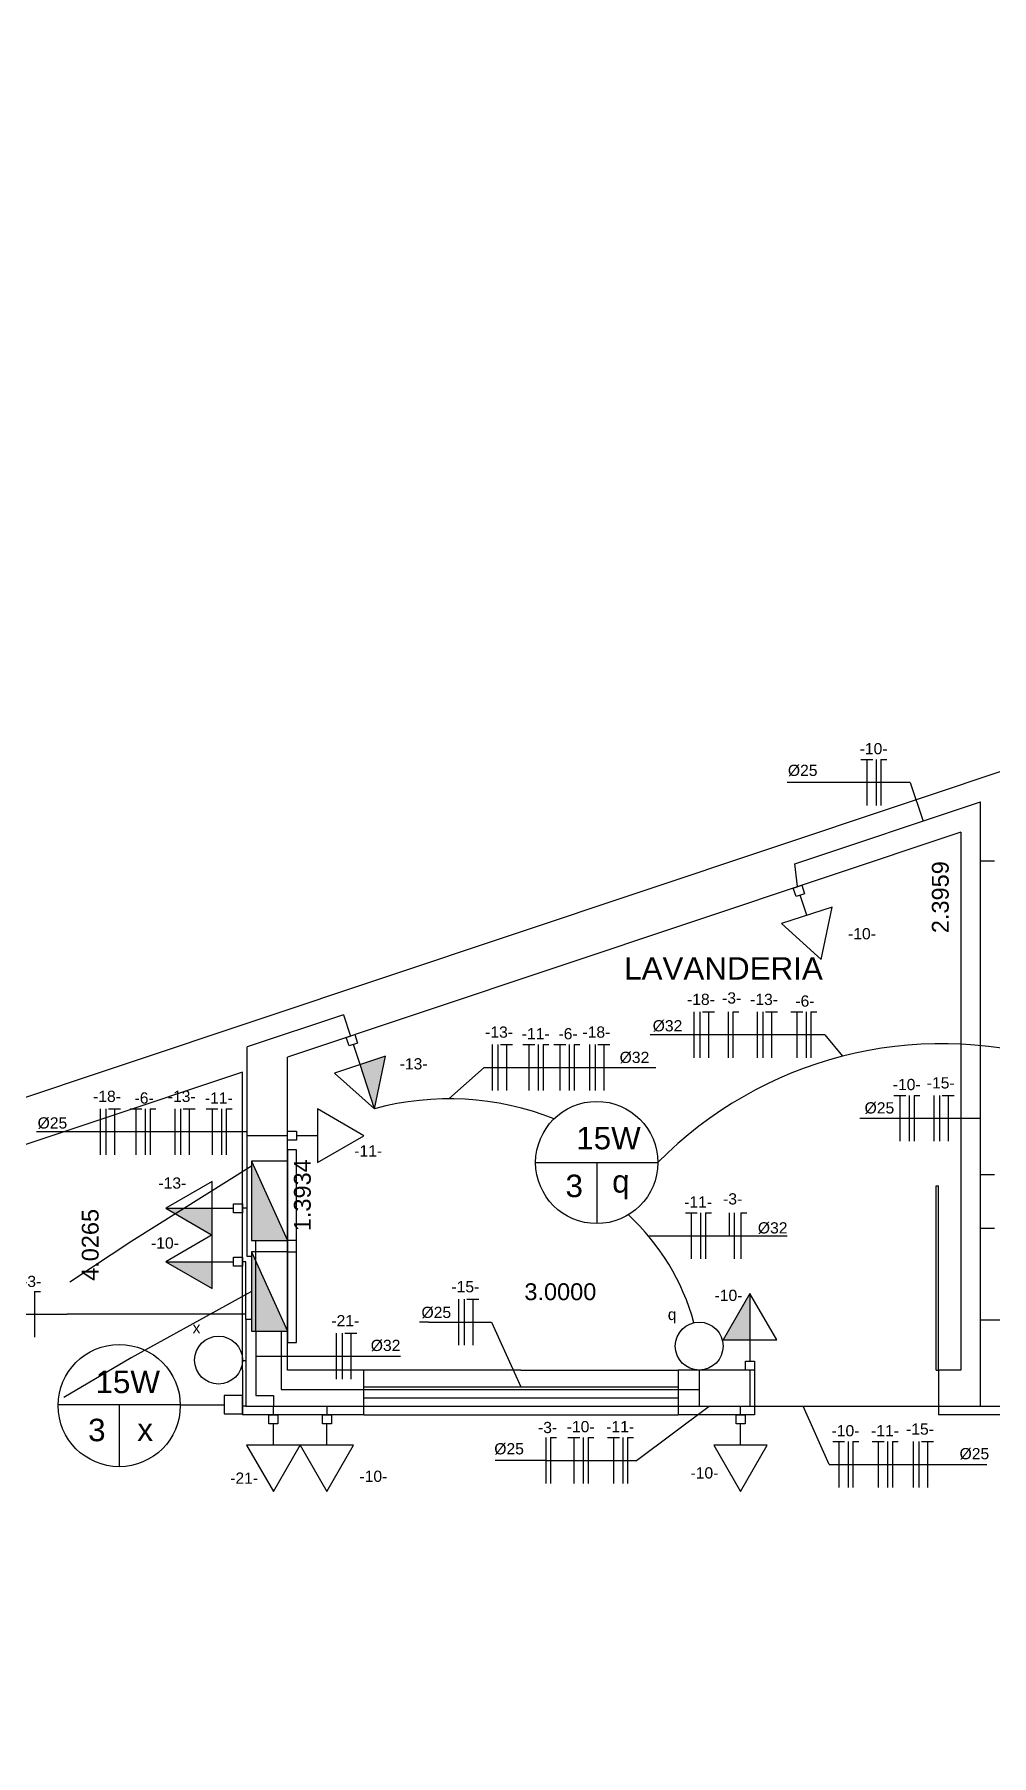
# Model space of a CAD drawing. Header units: millimetres. Extents: x 1243.1 to 1287.5, y 2013.3 to 2037.6.
# Drawn here: x 1251.44 to 1255.7, y 2029.9 to 2037.57 of the extents above; entities that cross this region are included whole.
import ezdxf

# ---------------------------------------------------------------- set-up
doc = ezdxf.new("R2010")
doc.units = ezdxf.units.MM
doc.linetypes.add('ACAD_ISO03W100', pattern=[30, 12, -18])
doc.linetypes.add('PONTO', pattern=[6.35, 0, -6.35])
for name, color, linetype in [('Condutores', 4, 'Continuous'), ('Cotas', 7, 'Continuous'), ('Eletrodutos', 1, 'Continuous'), ('Eletrodutos chão', 1, 'ACAD_ISO03W100'), ('Interruptores', 3, 'Continuous'), ('Janelas', 9, 'Continuous'), ('Paredes', 8, 'Continuous'), ('Paredes Imaginárias', 8, 'PONTO'), ('Pontos de luz', 5, 'Continuous'), ('Portas', 9, 'Continuous'), ('Quadros', 5, 'Continuous'), ('Textos', 7, 'Continuous'), ('Tomadas', 4, 'Continuous'), ('Tomadas 220', 4, 'Continuous')]:
    doc.layers.add(name, color=color, linetype=linetype)
doc.styles.get("Standard").update_dxf_attribs({"font": 'arial.ttf'})
doc.dimstyles.new('Cópia de Standard', dxfattribs={"dimtxt": 0.075, "dimasz": 0.18, "dimexe": 0.18, "dimexo": 0.0625, "dimgap": 0.084, "dimtad": 1, "dimjust": 1, "dimdec": 4, "dimzin": 0, "dimdsep": 46, "dimtxsty": 'Standard', "dimblk": 'NONE', "dimcen": 0.09, "dimse1": 1, "dimse2": 1, "dimsd1": 1, "dimsd2": 1, "dimadec": 0, "dimazin": 0, "dimtfac": 1, "dimtdec": 4, "dimtofl": 0, "dimtmove": 0, "dimatfit": 3, "dimldrblk": 'NONE', "dimfxl": 1, "dimtolj": 1, "dimtzin": 0, "dimarcsym": 0})
pattern_1 = [(0, (0, 0), (0, 6.985), [5.08, -1.905]), (90, (0, 0), (-6.985, 4e-16), [5.08, -1.905])]

# ---------------------------------------------------------------- blocks, each defined once
blk = doc.blocks.new('J3')
at = {"layer": 'Janelas'}
for p, q in [((-0.7, -0.2), (-0.7, 0)), ((0, 0), (-0.7, 0)), ((0, 0), (0.7, 0)), ((-0.7, -0.075), (0, -0.075)), ((0, -0.075), (0.7, -0.075)), ((0.7, 0), (0.7, -0.2)), ((0.7, -0.125), (-0.7, -0.125)), ((-0.7, -0.2), (0.7, -0.2))]:
    blk.add_line(p, q, dxfattribs=at)
blk = doc.blocks.new('Tomada Média')
blk.add_hatch(color=256).paths.add_polyline_path([(0, 0.3407), (-0.1192, 0.1343), (0, 0.1343)])
for p, q in [((0, 0.3407), (0, 0.1343)), ((0, 0.1343), (0, 0.04)), ((-0.02, 0.04), (0.02, 0.04)), ((-0.02, 0), (-0.02, 0.04)), ((0.02, 0), (-0.02, 0)), ((0.02, 0.04), (0.02, 0))]:
    blk.add_line(p, q)
blk.add_lwpolyline([(0, 0.3407), (-0.1192, 0.1343), (0.1192, 0.1343)], close=True)
blk = doc.blocks.new('Tomada Baixa')
for p, q in [((0, 0.1343), (0, 0.04)), ((-0.02, 0.04), (0.02, 0.04)), ((-0.02, 0), (-0.02, 0.04)), ((0.02, 0), (-0.02, 0)), ((0.02, 0.04), (0.02, 0))]:
    blk.add_line(p, q)
blk.add_lwpolyline([(0, 0.3407), (-0.1192, 0.1343), (0.1192, 0.1343)], close=True)
blk = doc.blocks.new('Interruptor Simples')
at = {"layer": 'Interruptores'}
blk.add_circle((0, 0.1066), 0.1066, dxfattribs=at)
blk = doc.blocks.new('FASE')
at = {"layer": 'Eletrodutos'}
blk.add_line((0, 0.1022), (0, -0.1022), dxfattribs=at)
blk = doc.blocks.new('RETORNO')
at = {"layer": 'Eletrodutos'}
blk.add_line((0, 0.0511), (0, -0.0511), dxfattribs=at)
blk = doc.blocks.new('NEUTRO')
at = {"layer": 'Eletrodutos'}
for q in [(0, -0.1022), (0.0264, 0.1022)]:
    blk.add_line((0, 0.1022), q, dxfattribs=at)
blk = doc.blocks.new('PE')
at = {"layer": 'Eletrodutos'}
for p, q in [((-0.0264, 0.1022), (0, 0.1022)), ((0, 0.1022), (0, -0.1022)), ((0, 0.1022), (0.0264, 0.1022))]:
    blk.add_line(p, q, dxfattribs=at)
blk = doc.blocks.new('*D74')
at = {"layer": 'Defpoints', "color": 0, "transparency": 16777216}
for p in [(1255.5661, 2034.0156), (1255.5969, 2034.0156), (1255.5661, 2031.6197)]:
    blk.add_point(p, dxfattribs=at)
at = {"layer": 'Cotas', "color": 0, "transparency": 16777216, "insert": (1255.4746, 2033.7254), "char_height": 0.075, "attachment_point": 5, "rotation": 90}
blk.add_mtext('\\A1;2.3959', dxfattribs=at)
blk = doc.blocks.new('_None')
blk = doc.blocks.new('*D75')
at = {"layer": 'Defpoints', "color": 0, "transparency": 16777216}
for p in [(1255.5661, 2031.8456), (1252.5661, 2031.6197), (1255.5661, 2031.6197)]:
    blk.add_point(p, dxfattribs=at)
at = {"layer": 'Cotas', "color": 0, "transparency": 16777216, "insert": (1253.7817, 2031.9679), "char_height": 0.075, "attachment_point": 5}
blk.add_mtext('\\A1;3.0000', dxfattribs=at)
blk = doc.blocks.new('*D76')
at = {"layer": 'Defpoints', "color": 0, "transparency": 16777216}
for p in [(1252.5657, 2033.013), (1252.7552, 2033.013), (1252.5661, 2031.6197)]:
    blk.add_point(p, dxfattribs=at)
at = {"layer": 'Cotas', "color": 0, "transparency": 16777216, "insert": (1252.6329, 2032.3982), "char_height": 0.075, "attachment_point": 5, "rotation": 90}
blk.add_mtext('\\A1;1.3934', dxfattribs=at)
blk = doc.blocks.new('*D80')
at = {"layer": 'Defpoints', "color": 0, "transparency": 16777216}
for p in [(1252.3657, 2032.9462), (1251.8104, 2028.9197), (1252.3657, 2028.9197)]:
    blk.add_point(p, dxfattribs=at)
at = {"layer": 'Cotas', "color": 0, "transparency": 16777216, "insert": (1251.6881, 2032.1769), "char_height": 0.075, "attachment_point": 5, "rotation": 90}
blk.add_mtext('\\A1;4.0265', dxfattribs=at)

msp = doc.modelspace()

# ---------------------------------------------------------------- hatches: boundary and pattern name
at = {"layer": 'Quadros'}
h = msp.add_hatch(dxfattribs=at)
h.set_pattern_fill('ANGLE', color=256)
h.set_pattern_definition(pattern_1)
h.paths.add_polyline_path([(1252.40596, 2032.55002), (1252.40596, 2032.19602), (1252.56589, 2032.19602), (1252.56589, 2032.19617)])
at = {"layer": 'Quadros', "ltscale": 0.08}
h = msp.add_hatch(dxfattribs=at)
h.set_pattern_fill('ANGLE', color=256)
h.set_pattern_definition(pattern_1)
h.paths.add_polyline_path([(1252.40596, 2032.55002), (1252.40596, 2032.19602), (1252.56589, 2032.19602), (1252.56589, 2032.19617)])
h = msp.add_hatch(color=256, dxfattribs=at)
h.dxf.hatch_style = 1
h.paths.add_polyline_path([(1252.40596, 2032.55002), (1252.40596, 2032.19602), (1252.56589, 2032.19602), (1252.56589, 2032.19617)])
at = {"layer": 'Quadros'}
h = msp.add_hatch(dxfattribs=at)
h.set_pattern_fill('ANGLE', color=256)
h.set_pattern_definition([(360, (-23.295, 2.6516), (3e-15, 6.985), [5.08, -1.905]), (90, (-23.295, 2.6516), (-6.985, 4e-15), [5.08, -1.905])])
h.paths.add_polyline_path([(1252.88559, 2032.40305), (1252.88559, 2032.04905), (1253.04559, 2032.04905)])
h = msp.add_hatch(dxfattribs=at)
h.set_pattern_fill('ANGLE', color=256, angle=-90)
h.set_pattern_definition([(270, (-778.627, 3306.4684), (6.985, -5e-15), [5.08, -1.905]), (360, (-778.627, 3306.4684), (5e-15, 6.985), [5.08, -1.905])])
h.paths.add_polyline_path([(1253.04559, 2032.04905), (1252.88559, 2032.40305), (1252.88559, 2032.04905)])
h = msp.add_hatch(dxfattribs=at)
h.set_pattern_fill('ANGLE', color=256)
h.set_pattern_definition([(360, (-22.329, 0.5924), (2e-15, 6.985), [5.08, -1.905]), (90, (-22.329, 0.5924), (-6.985, 2e-15), [5.08, -1.905])])
h.paths.add_polyline_path([(1252.88559, 2032.40305), (1252.88559, 2032.04905), (1253.04559, 2032.04905)])
h = msp.add_hatch(dxfattribs=at)
h.set_pattern_fill('ANGLE', color=256)
h.set_pattern_definition([(360, (-23.775, 2.3945), (3e-15, 6.985), [5.08, -1.905]), (90, (-23.775, 2.3945), (-6.985, 4e-15), [5.08, -1.905])])
h.paths.add_polyline_path([(1252.40596, 2032.14602), (1252.40596, 2031.79202), (1252.56596, 2031.79202)])
h = msp.add_hatch(dxfattribs=at)
h.set_pattern_fill('ANGLE', color=256, angle=-90)
h.set_pattern_definition([(270, (-779.1066, 3306.211), (6.985, -5e-15), [5.08, -1.905]), (360, (-779.1066, 3306.211), (5e-15, 6.985), [5.08, -1.905])])
h.paths.add_polyline_path([(1252.56596, 2031.79202), (1252.40596, 2032.14602), (1252.40596, 2031.79202)])
h = msp.add_hatch(dxfattribs=at)
h.set_pattern_fill('ANGLE', color=256)
h.set_pattern_definition([(360, (-22.8085, 0.3354), (2e-15, 6.985), [5.08, -1.905]), (90, (-22.8085, 0.3354), (-6.985, 2e-15), [5.08, -1.905])])
h.paths.add_polyline_path([(1252.40596, 2032.14602), (1252.40596, 2031.79202), (1252.56596, 2031.79202)])
h = msp.add_hatch(color=256, dxfattribs=at)
h.dxf.hatch_style = 1
h.paths.add_polyline_path([(1252.40596, 2032.14602), (1252.40596, 2031.79202), (1252.56596, 2031.79202)])

# ---------------------------------------------------------------- linework, layer by layer
at = {"layer": 'Condutores'}
for p, q in [((1255.34005, 2034.23626), (1254.79214, 2034.23626)), ((1255.34005, 2034.23626), (1255.39743, 2034.06465)), ((1254.21236, 2033.11235), (1254.18119, 2033.11235)), ((1254.2657, 2033.11235), (1254.21236, 2033.11235)), ((1254.35295, 2033.11235), (1254.2657, 2033.11235)), ((1254.52982, 2033.11235), (1254.35295, 2033.11235)), ((1254.96032, 2033.11235), (1254.5119, 2033.11235)), ((1254.96032, 2033.11235), (1255.03786, 2033.0169)), ((1253.44227, 2032.96675), (1253.28568, 2032.82739)), ((1253.44227, 2032.96675), (1253.77963, 2032.96675)), ((1253.77963, 2032.96675), (1253.9112, 2032.96675)), ((1253.9112, 2032.96675), (1254.03156, 2032.96675)), ((1254.03156, 2032.96675), (1254.12142, 2032.96675)), ((1254.12142, 2032.96675), (1254.20654, 2032.96675)), ((1255.23635, 2032.74055), (1255.11549, 2032.74055)), ((1255.65354, 2032.74055), (1255.23635, 2032.74055)), ((1251.75894, 2032.68062), (1251.44895, 2032.68062)), ((1251.91243, 2032.68062), (1251.75894, 2032.68062)), ((1252.38695, 2032.68062), (1251.91243, 2032.68062)), ((1254.17358, 2032.21763), (1254.69141, 2032.21763)), ((1254.69141, 2032.21763), (1254.79231, 2032.21763)), ((1250.96264, 2031.8679), (1251.58482, 2031.8679)), ((1252.38072, 2031.8679), (1251.58482, 2031.8679)), ((1253.19495, 2031.8329), (1253.15365, 2031.8329)), ((1253.19495, 2031.8329), (1253.47567, 2031.8329)), ((1253.47567, 2031.8329), (1253.60607, 2031.54467)), ((1255.65354, 2031.8436), (1256.01091, 2031.8436)), ((1252.4257, 2031.68152), (1252.91658, 2031.68152)), ((1252.91658, 2031.68152), (1253.06913, 2031.68152)), ((1254.12126, 2031.21714), (1254.44449, 2031.4593)), ((1254.97956, 2031.19886), (1254.86332, 2031.4593)), ((1253.60395, 2031.21714), (1253.49197, 2031.21714)), ((1253.7184, 2031.21714), (1253.60395, 2031.21714)), ((1253.7184, 2031.21714), (1254.12126, 2031.21714)), ((1254.97956, 2031.19886), (1255.68084, 2031.19886))]:
    msp.add_line(p, q, dxfattribs=at)
at = {"layer": 'Eletrodutos'}
for p, q in [((1254.82553, 2033.87342), (1255.65354, 2034.15028)), ((1255.65354, 2031.4593), (1255.65354, 2034.15028)), ((1254.83822, 2033.77239), (1254.82553, 2033.87342)), ((1255.71607, 2033.88605), (1255.65354, 2033.88605)), ((1252.81572, 2033.20203), (1252.38695, 2033.05876)), ((1252.81572, 2033.20203), (1252.84741, 2033.10718)), ((1252.38695, 2033.02103), (1252.38695, 2033.05876)), ((1252.38695, 2032.34021), (1252.38695, 2033.02103)), ((1252.56576, 2032.66301), (1252.38695, 2032.66301)), ((1255.71607, 2032.48875), (1255.65354, 2032.48875)), ((1252.38695, 2032.34021), (1252.36585, 2032.34021)), ((1252.38695, 2032.12498), (1252.38695, 2032.34021)), ((1252.4257, 2031.79202), (1252.4257, 2032.19602)), ((1255.71607, 2032.25044), (1255.65354, 2032.25044)), ((1252.40596, 2032.12498), (1252.38695, 2032.12498)), ((1252.38072, 2032.1019), (1252.36592, 2032.1019)), ((1252.38072, 2031.84492), (1252.38072, 2032.1019)), ((1252.40596, 2031.84492), (1252.38072, 2031.84492)), ((1252.38072, 2031.84492), (1252.38072, 2031.65994)), ((1252.4257, 2031.79202), (1252.4257, 2031.50562)), ((1252.53822, 2031.79202), (1252.53822, 2031.53372)), ((1252.38072, 2031.65994), (1252.36605, 2031.65994)), ((1252.38072, 2031.65994), (1252.38072, 2031.4593)), ((1254.40025, 2031.61967), (1254.40025, 2031.4593)), ((1254.62607, 2031.61967), (1254.62607, 2031.4593)), ((1252.4257, 2031.50562), (1252.50357, 2031.50562)), ((1252.50357, 2031.50562), (1252.50357, 2031.4593)), ((1252.53822, 2031.53372), (1254.40025, 2031.53372)), ((1252.38072, 2031.4593), (1252.36607, 2031.4593)), ((1252.38072, 2031.4593), (1252.74189, 2031.4593)), ((1252.50357, 2031.41967), (1252.50357, 2031.4593)), ((1252.50357, 2031.4593), (1252.50357, 2031.4593)), ((1252.74189, 2031.4593), (1252.74189, 2031.41967)), ((1252.74189, 2031.4593), (1256.37969, 2031.4593)), ((1254.58427, 2031.41967), (1254.58427, 2031.4593))]:
    msp.add_line(p, q, dxfattribs=at)
for centre, radius, start, end in [((1255.48062, 2031.29729), 1.77569, 73.464408, 135.413029), ((1253.28568, 2031.55026), 1.27713, 68.501078, 105.053173), ((1253.37902, 2031.5538), 1.03537, 15.482804, 47.009936), ((1252.36042, 2034.38461), 2.26009, 275.216712, 275.217954), ((1252.4495, 2033.92224), 1.84224, 267.39759, 267.399974)]:
    msp.add_arc(centre, radius, start, end, dxfattribs=at)
at = {"layer": 'Eletrodutos chão', "linetype": 'ACAD_ISO03W100', "ltscale": 0.08}
for centre, radius, start, end in [((1266.7491, 2009.03562), 27.52456, 121.406284, 142.30673), ((1263.66735, 2010.93718), 23.85728, 118.166247, 141.605841)]:
    msp.add_arc(centre, radius, start, end, dxfattribs=at)
at = {"layer": 'Paredes'}
for p, q in [((1265.56524, 2037.56759), (1249.56524, 2032.22134)), ((1255.56607, 2034.01559), (1252.56565, 2033.01303)), ((1255.56607, 2034.01559), (1255.56607, 2031.61967)), ((1252.56607, 2031.61967), (1252.56565, 2033.01303)), ((1252.36607, 2031.61961), (1252.36567, 2032.94621)), ((1252.36607, 2031.61961), (1252.36607, 2031.41967)), ((1252.90607, 2031.61967), (1252.56607, 2031.61967)), ((1254.64607, 2031.61967), (1254.30607, 2031.61967)), ((1254.64607, 2031.61967), (1254.64607, 2031.41967)), ((1255.56607, 2031.61967), (1255.46607, 2031.61967)), ((1255.46607, 2031.61967), (1255.46607, 2031.41967)), ((1252.90607, 2031.41967), (1252.36607, 2031.41967)), ((1254.64607, 2031.41967), (1254.30607, 2031.41967)), ((1256.98524, 2031.41967), (1255.46607, 2031.41967))]:
    msp.add_line(p, q, dxfattribs=at)
msp.add_lwpolyline([(1252.36567, 2032.94621), (1249.76524, 2032.0773), (1249.69824, 2032.05491), (1245.40906, 2030.62172)], dxfattribs=at)
at = {"layer": 'Paredes Imaginárias'}
msp.add_line((1252.56599, 2031.86093), (1252.56599, 2031.86093), dxfattribs=at)
at = {"layer": 'Pontos de luz'}
for p, q in [((1253.67171, 2032.54382), (1254.21599, 2032.54382)), ((1253.94385, 2032.54382), (1253.94385, 2032.27167)), ((1252.0888, 2031.46528), (1251.54457, 2031.46528)), ((1251.81669, 2031.46143), (1251.81669, 2031.18929)), ((1252.0888, 2031.46528), (1252.28488, 2031.46528))]:
    msp.add_line(p, q, dxfattribs=at)
msp.add_lwpolyline([(1252.28488, 2031.42471), (1252.36605, 2031.42471), (1252.36605, 2031.50585), (1252.28488, 2031.50585)], close=True, dxfattribs=at)
for centre in [(1253.94385, 2032.54382), (1251.81669, 2031.46143)]:
    msp.add_circle(centre, 0.27214, dxfattribs=at)
at = {"layer": 'Portas'}
for p, q in [((1255.45607, 2031.61967), (1255.45607, 2032.43967)), ((1255.45607, 2032.43967), (1255.46607, 2032.43967)), ((1255.46607, 2031.61967), (1255.46607, 2032.43967)), ((1255.45607, 2031.61967), (1255.46607, 2031.61967))]:
    msp.add_line(p, q, dxfattribs=at)
at = {"layer": 'Quadros'}
for p, q in [((1252.40596, 2032.55002), (1252.56596, 2032.19602)), ((1252.40596, 2032.14602), (1252.56596, 2031.79202))]:
    msp.add_line(p, q, dxfattribs=at)
for points in [[(1252.56596, 2032.55002), (1252.56596, 2032.19602), (1252.56596, 2032.14602), (1252.60596, 2032.14602), (1252.60596, 2032.19602), (1252.60596, 2032.55002), (1252.60596, 2032.60002), (1252.56596, 2032.60002)], [(1252.56596, 2032.14602), (1252.56596, 2031.79202), (1252.56596, 2031.74202), (1252.60596, 2031.74202), (1252.60596, 2031.79202), (1252.60596, 2032.14602), (1252.60596, 2032.19602), (1252.56596, 2032.19602)]]:
    msp.add_lwpolyline(points, close=True, dxfattribs=at)
for points in [[(1252.56596, 2032.55002), (1252.40596, 2032.55002), (1252.40596, 2032.19602), (1252.56596, 2032.19602)], [(1252.56596, 2032.14602), (1252.40596, 2032.14602), (1252.40596, 2031.79202), (1252.56596, 2031.79202)]]:
    msp.add_lwpolyline(points, dxfattribs=at)

# ---------------------------------------------------------------- block references
at = {"layer": 'Eletrodutos'}
for name, p in [('PE', (1255.14677, 2034.23626)), ('FASE', (1255.1882, 2034.23626)), ('NEUTRO', (1255.20968, 2034.23626)), ('FASE', (1254.37684, 2033.11235)), ('FASE', (1254.40269, 2033.11235)), ('PE', (1254.44138, 2033.11235)), ('FASE', (1254.52982, 2033.11235)), ('NEUTRO', (1254.55048, 2033.11235)), ('FASE', (1254.65804, 2033.11235)), ('FASE', (1254.6839, 2033.11235)), ('PE', (1254.72259, 2033.11235)), ('PE', (1254.83477, 2033.11235)), ('FASE', (1254.87621, 2033.11235)), ('NEUTRO', (1254.89769, 2033.11235)), ('FASE', (1253.47769, 2032.96675)), ('FASE', (1253.50354, 2032.96675)), ('PE', (1253.54223, 2032.96675)), ('PE', (1253.64165, 2032.96675)), ('FASE', (1253.68308, 2032.96675)), ('NEUTRO', (1253.70456, 2032.96675)), ('PE', (1253.77963, 2032.96675)), ('FASE', (1253.82107, 2032.96675)), ('NEUTRO', (1253.84254, 2032.96675)), ('FASE', (1253.9112, 2032.96675)), ('FASE', (1253.93705, 2032.96675)), ('PE', (1253.97574, 2032.96675)), ('PE', (1255.29429, 2032.74055)), ('FASE', (1255.33573, 2032.74055)), ('NEUTRO', (1255.35721, 2032.74055)), ('FASE', (1255.44494, 2032.74055)), ('FASE', (1255.47079, 2032.74055)), ('PE', (1255.50949, 2032.74055)), ('FASE', (1251.73136, 2032.68062)), ('FASE', (1251.75721, 2032.68062)), ('PE', (1251.79591, 2032.68062)), ('PE', (1251.89132, 2032.68062)), ('FASE', (1251.93276, 2032.68062)), ('NEUTRO', (1251.95424, 2032.68062)), ('FASE', (1252.06418, 2032.68062)), ('FASE', (1252.09003, 2032.68062)), ('PE', (1252.12872, 2032.68062)), ('PE', (1252.23029, 2032.68062)), ('FASE', (1252.27173, 2032.68062)), ('NEUTRO', (1252.29321, 2032.68062)), ('PE', (1254.36512, 2032.21763)), ('FASE', (1254.40656, 2032.21763)), ('NEUTRO', (1254.42804, 2032.21763)), ('RETORNO', (1254.53387, 2032.26871)), ('FASE', (1254.55576, 2032.21763)), ('NEUTRO', (1254.58638, 2032.21763)), ('NEUTRO', (1251.43943, 2031.8679)), ('FASE', (1253.32745, 2031.8329)), ('FASE', (1253.3533, 2031.8329)), ('PE', (1253.39199, 2031.8329)), ('FASE', (1252.78354, 2031.68152)), ('FASE', (1252.80939, 2031.68152)), ('PE', (1252.84808, 2031.68152)), ('FASE', (1253.71683, 2031.21714)), ('NEUTRO', (1253.7375, 2031.21714)), ('PE', (1253.84203, 2031.21714)), ('FASE', (1253.88347, 2031.21714)), ('NEUTRO', (1253.90495, 2031.21714)), ('PE', (1254.01813, 2031.21714)), ('FASE', (1254.05956, 2031.21714)), ('NEUTRO', (1254.08104, 2031.21714)), ('PE', (1255.02158, 2031.19886)), ('FASE', (1255.06302, 2031.19886)), ('NEUTRO', (1255.0845, 2031.19886)), ('PE', (1255.19768, 2031.19886)), ('FASE', (1255.23912, 2031.19886)), ('NEUTRO', (1255.26059, 2031.19886)), ('FASE', (1255.35254, 2031.19886)), ('FASE', (1255.37839, 2031.19886)), ('PE', (1255.41708, 2031.19886))]:
    msp.add_blockref(name, p, dxfattribs=at)
at = {"layer": 'Interruptores'}
for p in [(1254.40025, 2031.61967), (1252.25936, 2031.55739)]:
    msp.add_blockref('Interruptor Simples', p, dxfattribs=at)
at = {"layer": 'Janelas'}
msp.add_blockref('J3', (1253.60607, 2031.61967), dxfattribs=at)
at = {"layer": 'Tomadas'}
for name, p, rotation in [('Tomada Baixa', (1254.83822, 2033.77239), 198.0243632532341), ('Tomada Baixa', (1252.56576, 2032.66301), 269.9999999999999), ('Tomada Média', (1252.36585, 2032.1019), 90), ('Tomada Baixa', (1252.50357, 2031.41967), 180), ('Tomada Baixa', (1252.74189, 2031.41967), 180), ('Tomada Baixa', (1254.58427, 2031.41967), 180)]:
    msp.add_blockref(name, p, dxfattribs=dict(at, rotation=rotation))
msp.add_blockref('Tomada Média', (1254.62607, 2031.61967), dxfattribs=at)
at = {"layer": 'Tomadas 220'}
for p, rotation in [((1252.84741, 2033.10718), 198.2275741348463), ((1252.36585, 2032.34021), 90)]:
    msp.add_blockref('Tomada Média', p, dxfattribs=dict(at, rotation=rotation))

# ---------------------------------------------------------------- texts
at = {"layer": 'Textos', "attachment_point": 1}
for s, width, heights, insert, char_height in [('\\pxi-3,l4,t4;-10-', 0.1689595, [0.06656], (1255.06491, 2034.41185), 0.05), ('%%C25', 0.1689595, [0.06656], (1254.79527, 2034.31524), 0.05), ('\\pxi-3,l4,t4;-10-', 0.1689595, [0.06656], (1255.01319, 2033.58766), 0.05), ('LAVANDERIA', 2.0451877, [0.42047], (1254.06586, 2033.45828), 0.1), ('\\pxi-3,l4,t4;-18-', 0.1689595, [0.06656], (1254.29583, 2033.29527), 0.05), ('\\pxi-3,l4,t4;-3-', 0.1689595, [0.06656], (1254.45211, 2033.30169), 0.05), ('\\pxi-3,l4,t4;-13-', 0.1689595, [0.06656], (1254.57704, 2033.29527), 0.05), ('\\pxi-3,l4,t4;-6-', 0.1689595, [0.06656], (1254.77854, 2033.28794), 0.05), ('\\pxi-3,l4,t4;-13-', 0.1689595, [0.06656], (1253.39668, 2033.14966), 0.05), ('\\pxi-3,l4,t4;-11-', 0.1689595, [0.06656], (1253.55979, 2033.14234), 0.05), ('\\pxi-3,l4,t4;-6-', 0.1689595, [0.06656], (1253.7234, 2033.14234), 0.05), ('\\pxi-3,l4,t4;-18-', 0.1689595, [0.06656], (1253.83019, 2033.14966), 0.05), ('%%C32', 0.1689595, [0.06656], (1254.19302, 2033.17782), 0.05), ('%%C32', 0.1689595, [0.06656], (1254.04593, 2033.03711), 0.05), ('\\pxi-3,l4,t4;-13-', 0.1689595, [0.06656], (1253.01599, 2033.00842), 0.05), ('\\pxi-3,l4,t4;-10-', 0.1689595, [0.06656], (1255.21243, 2032.91614), 0.05), ('\\pxi-3,l4,t4;-15-', 0.1689595, [0.06656], (1255.36393, 2032.92347), 0.05), ('\\pxi-3,l4,t4;-18-', 0.1689595, [0.06656], (1251.65035, 2032.86353), 0.05), ('\\pxi-3,l4,t4;-6-', 0.1689595, [0.06656], (1251.83509, 2032.85621), 0.05), ('\\pxi-3,l4,t4;-13-', 0.1689595, [0.06656], (1251.98317, 2032.86353), 0.05), ('\\pxi-3,l4,t4;-11-', 0.1689595, [0.06656], (1252.14843, 2032.85621), 0.05), ('%%C25', 0.1689595, [0.06656], (1255.13698, 2032.81212), 0.05), ('%%C25', 0.1689595, [0.06656], (1251.45328, 2032.74518), 0.05), ('\\pxi-3,l4,t4;15W', 0.1689595, [0.06656], (1253.75257, 2032.70265), 0.1), ('\\pxi-3,l4,t4;-11-', 0.1689595, [0.06656], (1252.8139, 2032.62053), 0.05), ('\\pxi-3,l4,t4;-13-', 0.1689595, [0.06656], (1251.94138, 2032.47745), 0.05), ('\\pxi-3,l4,t4;3', 0.1689595, [0.06656], (1253.70468, 2032.48972), 0.1), ('\\pxi-3,l4,t4;q', 0.1462688, [0.02586], (1253.91253, 2032.50981), 0.1), ('\\pxi-3,l4,t4;-11-', 0.1689595, [0.06656], (1254.28327, 2032.39322), 0.05), ('\\pxi-3,l4,t4;-3-', 0.1689595, [0.06656], (1254.45649, 2032.40697), 0.05), ('%%C32', 0.1689595, [0.06656], (1254.66145, 2032.27779), 0.05), ('\\pxi-3,l4,t4;-10-', 0.1689595, [0.06656], (1251.90833, 2032.21022), 0.05), ('\\pxi-3,l4,t4;-3-', 0.1689595, [0.06656], (1251.33411, 2032.03949), 0.05), ('\\pxi-3,l4,t4;-15-', 0.1689595, [0.06656], (1253.24644, 2032.01581), 0.05), ('\\pxi-3,l4,t4;-10-', 0.1689595, [0.06656], (1254.41866, 2031.97734), 0.05), ('%%C25', 0.1689595, [0.06656], (1253.16322, 2031.90149), 0.05), ('\\pxi-3,l4,t4;q', 0.1462688, [0.02586], (1254.21022, 2031.89225), 0.05), ('\\pxi-3,l4,t4;x', 0.1462688, [0.02586], (1252.09367, 2031.8331), 0.05), ('\\pxi-3,l4,t4;-21-', 0.1689595, [0.06656], (1252.71176, 2031.86443), 0.05), ('%%C32', 0.1689595, [0.06656], (1252.93726, 2031.75435), 0.05), ('\\pxi-3,l4,t4;15W', 0.1689595, [0.06656], (1251.61122, 2031.61687), 0.1), ('\\pxi-3,l4,t4;3', 0.1689595, [0.06656], (1251.57834, 2031.40264), 0.1), ('\\pxi-3,l4,t4;x', 0.1462688, [0.02586], (1251.79728, 2031.40436), 0.1), ('\\pxi-3,l4,t4;-3-', 0.1689595, [0.06656], (1253.63218, 2031.38872), 0.05), ('\\pxi-3,l4,t4;-10-', 0.1689595, [0.06656], (1253.76017, 2031.39273), 0.05), ('\\pxi-3,l4,t4;-11-', 0.1689595, [0.06656], (1253.93627, 2031.39273), 0.05), ('\\pxi-3,l4,t4;-10-', 0.1689595, [0.06656], (1254.93973, 2031.37445), 0.05), ('\\pxi-3,l4,t4;-11-', 0.1689595, [0.06656], (1255.11582, 2031.37445), 0.05), ('\\pxi-3,l4,t4;-15-', 0.1689595, [0.06656], (1255.27153, 2031.38178), 0.05), ('%%C25', 0.1689595, [0.06656], (1253.48739, 2031.29406), 0.05), ('%%C25', 0.1689595, [0.06656], (1255.55998, 2031.27235), 0.05), ('\\pxi-3,l4,t4;-21-', 0.1689595, [0.06656], (1252.26122, 2031.16329), 0.05), ('\\pxi-3,l4,t4;-10-', 0.1689595, [0.06656], (1252.83692, 2031.17158), 0.05), ('\\pxi-3,l4,t4;-10-', 0.1689595, [0.06656], (1254.31148, 2031.1866), 0.05)]:
    msp.add_mtext_dynamic_manual_height_columns(s, width=width, gutter_width=12.5, heights=heights, dxfattribs=dict(at, insert=insert, char_height=char_height))

# ---------------------------------------------------------------- dimensions: what is measured, and where the dimension line sits
at = {"layer": 'Cotas'}
for base, p1, p2, picture, middle in [((1255.5969, 2034.01559), (1255.56607, 2031.61967), (1255.56607, 2034.01559), '*D74', (1255.5969, 2033.7254)), ((1252.75519, 2033.01303), (1252.56607, 2031.61967), (1252.56565, 2033.01303), '*D76', (1252.75519, 2032.39825)), ((1251.81036, 2028.91967), (1252.36567, 2032.94621), (1252.36567, 2028.91967), '*D80', (1251.81036, 2032.1769))]:
    dim = msp.add_linear_dim(base=base, p1=p1, p2=p2, angle=90, dimstyle='Cópia de Standard', dxfattribs=at)
    dim.commit()
    dim.dimension.update_dxf_attribs({"geometry": picture, "text_midpoint": middle, "dimtype": 160})
dim = msp.add_linear_dim(base=(1255.56607, 2031.84562), p1=(1252.56607, 2031.61967), p2=(1255.56607, 2031.61967), dimstyle='Cópia de Standard', dxfattribs=at)
dim.commit()
dim.dimension.update_dxf_attribs({"geometry": '*D75', "text_midpoint": (1253.78167, 2031.84562), "dimtype": 160})

doc.saveas('drawing.dxf')
